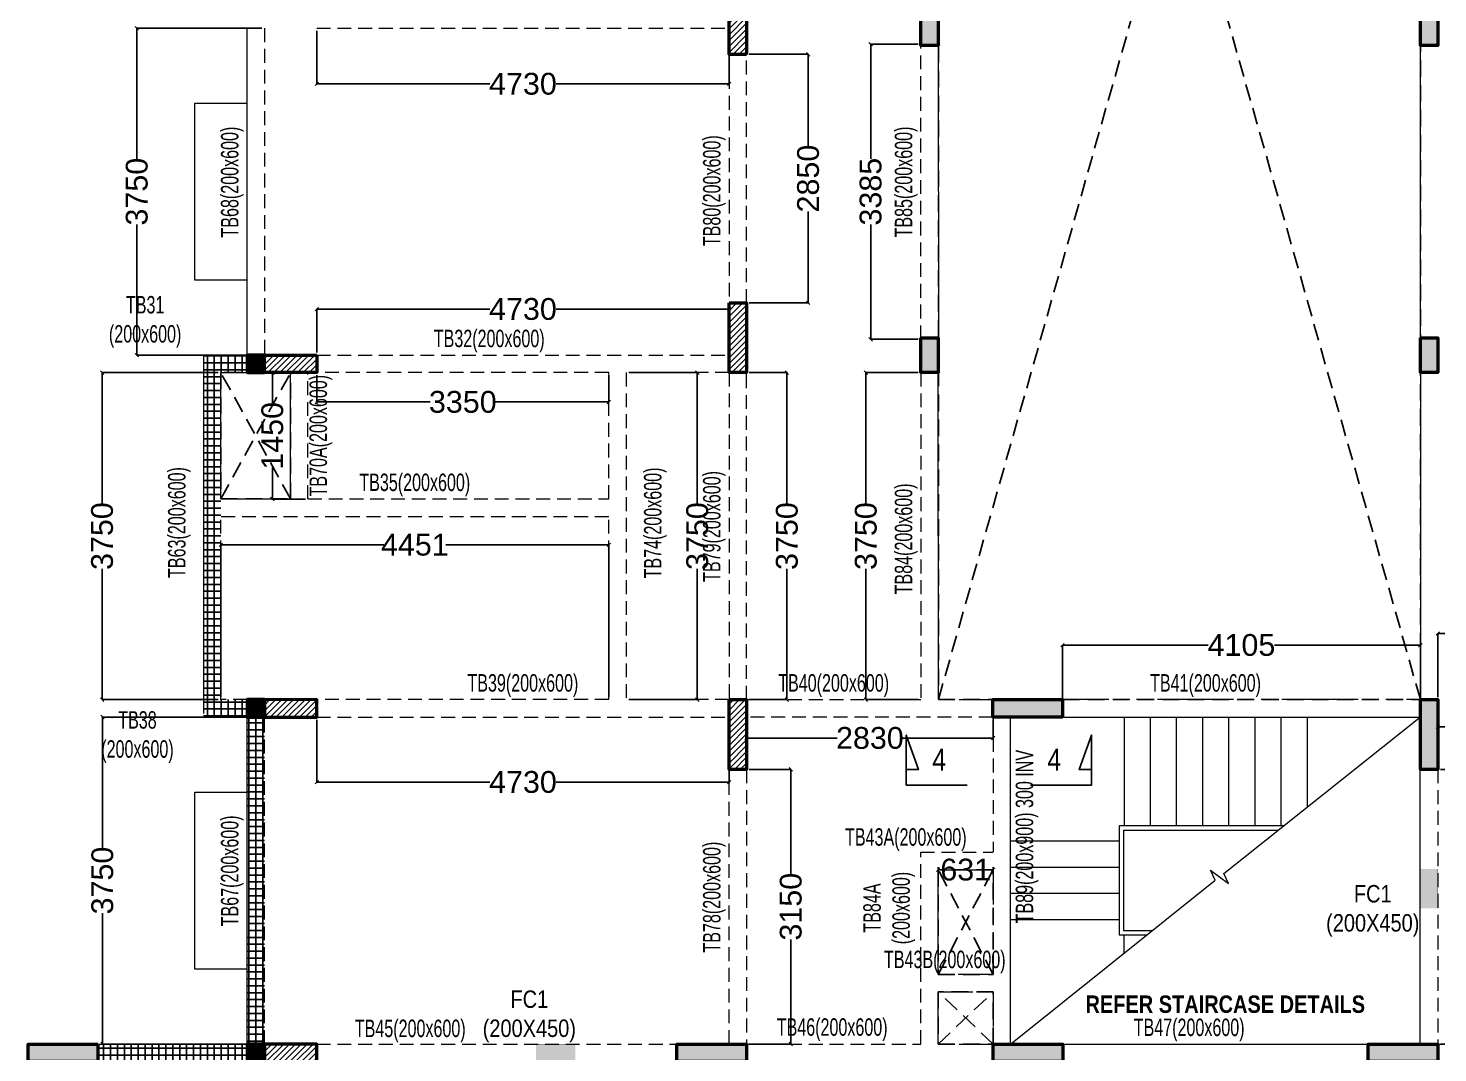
# Model space of a CAD drawing. Header units: millimetres. Extents: x 985 to 38342, y 12 to 70744.
# Drawn here: x 9105 to 25275, y 31057 to 42807 of the extents above; entities that cross this region are included whole.
import ezdxf
from ezdxf.enums import TextEntityAlignment as Align

# ---------------------------------------------------------------- set-up
doc = ezdxf.new("R2010")
doc.units = ezdxf.units.MM
for name, pattern in [('CONTINU', [0]), ('DASHED', [0.75, 0.5, -0.25]), ('HIDDEN', [9.525, 6.35, -3.175])]:
    doc.linetypes.add(name, pattern=pattern)
for name, color, linetype, lineweight in [('A-CLMN', 5, 'Continuous', 50), ('A-CONC', 5, 'Continuous', 40), ('A-CONC-PATT', 253, 'Continuous', 0), ('S - BEAM', 7, 'Continuous', 13), ('S - BEAM TXT', 30, 'Continuous', 13), ('S - SLAB TXT', 2, 'Continuous', 13), ('STR-Stair', 1, 'Continuous', 13)]:
    doc.layers.add(name, color=color, linetype=linetype, lineweight=lineweight)
for name, color, linetype in [('A-HATCH', 8, 'Continuous'), ('BAND DETAILS', 2, 'Continuous'), ('NON STR WALL', 4, 'Continuous'), ('S-DIM', 8, 'Continuous'), ('SECTION', 4, 'CONTINU'), ('SL-FW-HIDDEN', 1, 'Continuous')]:
    doc.layers.add(name, color=color, linetype=linetype)
doc.styles.add('meera', font='swissc.ttf', dxfattribs={"height": 0.15})
doc.styles.add('S - GRID TXT', font='ARIALNB.TTF')
doc.styles.add('SED', font='ARIALN.TTF', dxfattribs={"height": 50})
doc.styles.add('SOBHA', font='arial.ttf')
doc.styles.add('TITLE', font='tahoma.ttf')
doc.dimstyles.new('S--20', dxfattribs={"dimscale": 20, "dimtxt": 12.5, "dimasz": 2, "dimexe": 0.25, "dimexo": 1.5, "dimgap": 0.1, "dimtad": 0, "dimdec": 0, "dimrnd": 0.0005, "dimzin": 0, "dimdsep": 46, "dimtxsty": 'SOBHA', "dimblk": 'OBLIQUE', "dimcen": 0.09, "dimclrd": 8, "dimclre": 8, "dimclrt": 4, "dimadec": 0, "dimazin": 0, "dimtfac": 1, "dimtdec": 0, "dimtofl": 0, "dimtmove": 0, "dimatfit": 3, "dimfxl": 0.18, "dimtolj": 1, "dimtzin": 0, "dimlwd": -1, "dimlwe": -1, "dimarcsym": 0})
pattern_1 = [(0, (-329675.86, 2225829.38), (0, 79.375), []), (90, (-329675.86, 2225829.38), (-79.375, 5e-15), [])]
pattern_2 = [(45, (-338780.416, 2202602.753), (-33.6759605, 33.6759605), [])]

# ---------------------------------------------------------------- blocks, each defined once
blk = doc.blocks.new('*U5')
at = {"layer": 'SL-FW-HIDDEN', "linetype": 'HIDDEN', "ltscale": 30}
for p, q in [((5530, 19500), (0, 0)), ((0, 19500), (5530, 0))]:
    blk.add_line(p, q, dxfattribs=at)
blk.add_lwpolyline([(0, 19500), (5530, 19500), (5530, 0), (0, 0)], close=True, dxfattribs=at)
at = {"layer": 'SL-FW-HIDDEN', "linetype": 'DASHED', "ltscale": 250, "style": 'TITLE'}
blk.add_attdef('DECRIPTION', text='', height=125, dxfattribs=at).set_placement((960, 116), align=Align.MIDDLE_CENTER)
blk = doc.blocks.new('*U57')
at = {"layer": 'SL-FW-HIDDEN', "linetype": 'HIDDEN', "ltscale": 30}
for p, q in [((800, 1449), (0, 0)), ((0, 1449), (800, 0))]:
    blk.add_line(p, q, dxfattribs=at)
blk.add_lwpolyline([(0, 1449), (800, 1449), (800, 0), (0, 0)], close=True, dxfattribs=at)
at = {"layer": 'SL-FW-HIDDEN', "linetype": 'DASHED', "ltscale": 250, "style": 'TITLE'}
blk.add_attdef('DECRIPTION', text='', height=125, dxfattribs=at).set_placement((960, 116), align=Align.MIDDLE_CENTER)
blk = doc.blocks.new('*U47')
at = {"layer": 'SL-FW-HIDDEN', "linetype": 'HIDDEN', "ltscale": 30}
for p, q in [((630, 600), (0, 0)), ((0, 600), (630, 0))]:
    blk.add_line(p, q, dxfattribs=at)
blk.add_lwpolyline([(0, 600), (630, 600), (630, 0), (0, 0)], close=True, dxfattribs=at)
at = {"layer": 'SL-FW-HIDDEN', "linetype": 'DASHED', "ltscale": 250, "style": 'TITLE'}
blk.add_attdef('DECRIPTION', text='', height=125, dxfattribs=at).set_placement((960, 116), align=Align.MIDDLE_CENTER)
blk = doc.blocks.new('*U48')
at = {"layer": 'SL-FW-HIDDEN', "linetype": 'HIDDEN', "ltscale": 30}
for p, q in [((630, 1200), (0, 0)), ((0, 1200), (630, 0))]:
    blk.add_line(p, q, dxfattribs=at)
blk.add_lwpolyline([(0, 1200), (630, 1200), (630, 0), (0, 0)], close=True, dxfattribs=at)
at = {"layer": 'SL-FW-HIDDEN', "linetype": 'DASHED', "ltscale": 250, "style": 'TITLE'}
blk.add_attdef('DECRIPTION', text='', height=125, dxfattribs=at).set_placement((960, 116), align=Align.MIDDLE_CENTER)
blk = doc.blocks.new('A$C1f563a89')
at = {"elevation": 2}
blk.add_lwpolyline([(9060, -30730), (11408, -28851), (11353, -28735), (11560, -28888), (11505, -28772), (13761, -26977)], dxfattribs=at)
at = {"layer": 'S - BEAM', "linetype": 'ByBlock', "ltscale": 25}
for p, q in [((300, -19080, 1), (300, -22830, 1)), ((8230, -19263, 1), (8231, -22647, 1)), ((13761, -22647, 1), (13761, -19263, 1)), ((300, -22830, 1), (-200, -22830, 1)), ((-200, -22830, 1), (-200, -23030, 1)), ((-200, -23030, 1), (-199, -23030, 1)), ((-199, -23027, 1), (-199, -26780, 1)), ((0, -24479, 0), (0, -23030, 1)), ((0, -23030, 1), (300, -23030, 1)), ((8231, -26780, 2), (8230, -23030, 1)), ((13761, -23030, 1), (13761, -26780, 2)), ((-199, -26780, 1), (-200, -26780, 1)), ((-200, -26980, 1), (300, -26980, 1)), ((300, -26980, 1), (300, -30730, 1)), ((9060, -30730, 0), (9060, -26980, 0)), ((9655, -26980, 1), (13760, -26980, 0)), ((13760, -30730, 1), (13760, -27580, 1)), ((-1410, -30730, 1), (300, -30730, 1)), ((9660, -30730, 1), (13160, -30730, 1))]:
    blk.add_line(p, q, dxfattribs=at)
at = {"layer": 'S - BEAM', "linetype": 'HIDDEN', "ltscale": 25}
for p, q in [((500, -19080, 1), (500, -22830, 1)), ((1100, -19080, 1), (5831, -19080, 1)), ((5831, -19380, 1), (5831, -22230, 1)), ((6031, -22230, 1), (6031, -19380, 1)), ((8031, -22647, 1), (8030, -19263, 1)), ((1100, -22830, 1), (5831, -22830, 1)), ((4451, -23030, 1), (1100, -23030, 1)), ((4451, -24479, 0), (4451, -23030, 1)), ((4650, -23030, 1), (4651, -26780, 1)), ((5831, -23030, 1), (4650, -23030, 1)), ((5831, -23030, 1), (5831, -26780, 1)), ((6031, -26780, 1), (6031, -23030, 1)), ((8030, -23030, 1), (8030, -26780, 1)), ((0, -26780, 1), (0, -24682, 0)), ((4451, -26780, 1), (4451, -24682, 0)), ((-200, -26780, 1), (-200, -26980, 1)), ((300, -26780, 1), (0, -26780, 1)), ((4451, -26780, 1), (1100, -26780, 1)), ((5831, -26780, 1), (4651, -26780, 1)), ((6031, -26780, 1), (8030, -26780, 1)), ((8231, -26780, 1), (8855, -26780, 1)), ((13760, -26780, 0), (9655, -26780, 1)), ((500, -30730, 1), (500, -26980, 1)), ((1100, -26980, 1), (5831, -26980, 1)), ((8855, -26980, 1), (6031, -26980, 1)), ((8860, -26980, 0), (8860, -28531, 0)), ((5831, -30730, 1), (5831, -27580, 1)), ((6031, -27580, 1), (6031, -30730, 1)), ((13960, -27580, 1), (13960, -30730, 1)), ((8860, -28731, 0), (8860, -29931, 1)), ((8860, -30131, 1), (8860, -30730, 0)), ((1100, -30730, 1), (5231, -30730, 1)), ((6031, -30730, 1), (8030, -30730, 0)), ((8230, -30730, 0), (8855, -30730, 0)), ((13960, -30730, 1), (15311, -30730, 1))]:
    blk.add_line(p, q, dxfattribs=at)
at = {"layer": 'S - BEAM', "color": 7, "linetype": 'ByBlock', "elevation": 1}
for points in [[(301, -21970), (-299, -21970), (-299, -19940), (301, -19940)], [(8229, -29931), (8230, -28731), (8855, -28731)], [(8230, -30730), (8229, -30131)]]:
    blk.add_lwpolyline(points, dxfattribs=at)
at = {"layer": 'S - BEAM', "linetype": 'ByBlock', "ltscale": 25}
for points, elevation in [([(800, -24479), (800, -23029)], 0), ([(0, -24479), (800, -24479)], 0), ([(301, -29870), (-299, -29870), (-299, -27840), (301, -27840)], 1)]:
    blk.add_lwpolyline(points, dxfattribs=dict(at, elevation=elevation))
at = {"layer": 'S - BEAM', "linetype": 'HIDDEN', "ltscale": 25}
for points, elevation in [([(1000, -24479), (1000, -23029)], 0), ([(1000, -24479), (4451, -24479)], 0), ([(4451, -24682), (0, -24682)], 0), ([(8030, -30730), (8030, -28531), (8855, -28531)], 1), ([(8854, -29931), (8229, -29931)], 1), ([(8229, -30131), (8854, -30131)], 1)]:
    blk.add_lwpolyline(points, dxfattribs=dict(at, elevation=elevation))
at = {"layer": 'SECTION', "color": 5, "ltscale": 1000, "elevation": 1}
for points in [[(8560, -27759), (7863, -27759), (7863, -27186), (8002, -27583), (7863, -27583)], [(9290, -27759), (9988, -27759), (9988, -27186), (9848, -27583), (9988, -27583)]]:
    blk.add_lwpolyline(points, dxfattribs=at)
at = {"layer": 'STR-Stair', "color": 1}
for p, q in [((10361, -26980, 1), (10361, -28226, 2)), ((10661, -26980, 1), (10661, -28226, 2)), ((10961, -26980, 1), (10961, -28226, 2)), ((11261, -26980, 1), (11261, -28226, 2)), ((11561, -26980, 1), (11561, -28226, 2)), ((11861, -26980, 1), (11861, -28226, 2)), ((12161, -26980, 1), (12161, -28226, 2)), ((12461, -26980, 1), (12461, -28010, 2)), ((9055, -28401, 2), (10305, -28401, 2)), ((9055, -28701, 2), (10305, -28701, 2)), ((9055, -29001, 2), (10305, -29001, 2)), ((9055, -29301, 2), (10305, -29301, 2)), ((10361, -29687, 2), (10361, -29476, 2))]:
    blk.add_line(p, q, dxfattribs=at)
at = {"layer": 'STR-Stair', "color": 7, "linetype": 'ByBlock'}
for p, q in [((12189, -28226, 2), (10305, -28226, 2)), ((10305, -28226, 2), (10305, -29476, 2)), ((10355, -28276, 2), (10355, -29426, 2)), ((10355, -28276, 2), (12127, -28276, 2)), ((10355, -29426, 2), (10687, -29426, 2)), ((10305, -29476, 2), (10625, -29476, 2))]:
    blk.add_line(p, q, dxfattribs=at)
at = {"layer": 'SL-FW-HIDDEN', "color": 3, "linetype": 'DASHED', "lineweight": 5, "ltscale": 30, "xscale": -1, "rotation": 180}
for name, p in [('*U5', (8231, -7280, 2)), ('*U57', (0, -23030, 1)), ('*U48', (8230, -28731, 1)), ('*U47', (8230, -30131, 1))]:
    blk.add_blockref(name, p, dxfattribs=at)
at = {"layer": 'S - BEAM TXT', "char_height": 200, "attachment_point": 8, "rotation": 90, "style": 'S - GRID TXT'}
for s, insert in [('{\\fSwis721 LtCn BT|b0|i0|c0|p34;\\W0.9;TB68(200x600)}', (262, -20845, 1)), ('{\\fSwis721 LtCn BT|b0|i0|c0|p34;\\W0.9;TB80(200x600)}', (5792, -20944, 1)), ('{\\fSwis721 LtCn BT|b0|i0|c0|p34;\\W0.9;TB85(200x600)}', (7992, -20844, 1)), ('{\\fSwis721 LtCn BT|b0|i0|c0|p34;\\W0.9;TB70A(200x600)}', (1278, -23753, 2)), ('{\\fSwis721 LtCn BT|b0|i0|c0|p34;\\W0.9;TB63(200x600)}', (-345, -24749, 0)), ('{\\fSwis721 LtCn BT|b0|i0|c0|p34;\\W0.9;TB74(200x600)}', (5115, -24754, -2)), ('{\\fSwis721 LtCn BT|b0|i0|c0|p34;\\W0.9;TB79(200x600)}', (5792, -24794, 2)), ('{\\fSwis721 LtCn BT|b0|i0|c0|p34;\\W0.9;TB84(200x600)}', (7992, -24937, 1)), ('{\\fSwis721 LtCn BT|b0|i0|c0|p34;\\W0.9;TB89(200x900) 300 INV}', (9379, -28351, 1)), ('{\\fSwis721 LtCn BT|b0|i0|c0|p34;\\W0.9;TB67(200x600)}', (262, -28744, 1)), ('{\\fSwis721 LtCn BT|b0|i0|c0|p34;\\W0.9;TB78(200x600)}', (5792, -29045, 1)), ('{\\fSwis721 LtCn BT|b0|i0|c0|p34;\\W0.9;TB84A \\P(200x600)}', (7964, -29170, 0))]:
    blk.add_mtext(s, dxfattribs=dict(at, insert=insert))
at = {"layer": 'S - BEAM TXT', "char_height": 200, "attachment_point": 8, "style": 'S - GRID TXT'}
for s, insert in [('{\\fSwis721 LtCn BT|b0|i0|c0|p34;\\W0.9;TB31\\P(200x600)}', (-868, -22745, 1)), ('{\\fSwis721 LtCn BT|b0|i0|c0|p34;\\W0.9;TB35(200x600)}', (2225, -24448)), ('{\\fSwis721 LtCn BT|b0|i0|c0|p34;\\W0.9;TB39(200x600)}', (3465, -26748, 1)), ('{\\fSwis721 LtCn BT|b0|i0|c0|p34;\\W0.9;TB40(200x600)}', (7030, -26748, 2)), ('{\\fSwis721 LtCn BT|b0|i0|c0|p34;\\W0.9;TB41(200x600)}', (11296, -26748, 1)), ('{\\fSwis721 LtCn BT|b0|i0|c0|p34;\\W0.9;TB38\\P(200x600)}', (-956, -27506, 1)), ('{\\fSwis721 LtCn BT|b0|i0|c0|p34;\\W0.9;TB43A(200x600)}', (7858, -28515, 1)), ('{\\fSwis721 LtCn BT|b0|i0|c0|p34;\\W0.9;TB43B(200x600)}', (8305, -29919, 1)), ('{\\fSwis721 LtCn BT|b0|i0|c0|p34;\\W0.9;TB45(200x600)}', (2173, -30710, 1)), ('{\\fSwis721 LtCn BT|b0|i0|c0|p34;\\W0.9;TB46(200x600)}', (7013, -30695, 1)), ('{\\fSwis721 LtCn BT|b0|i0|c0|p34;\\W0.9;TB47(200x600)}', (11108, -30698, 2))]:
    blk.add_mtext(s, dxfattribs=dict(at, insert=insert))
at = {"layer": 'S - BEAM TXT', "insert": (3079, -22798, 1), "char_height": 200, "width": 1375.83, "attachment_point": 8, "style": 'S - GRID TXT'}
blk.add_mtext('{\\fSwis721 LtCn BT|b0|i0|c0|p34;\\W0.9;TB32(200x600)}', dxfattribs=at)
at = {"layer": 'S - SLAB TXT', "insert": (13126, -30172, 1), "char_height": 200, "width": 3207.13, "attachment_point": 3, "rotation": 0.0107, "style": 'S - GRID TXT'}
blk.add_mtext('REFER STAIRCASE DETAILS', dxfattribs=at)
at = {"layer": 'SECTION', "linetype": 'Continuous', "style": 'SED'}
for p in [(8161, -27594, 1), (9481, -27594, 1)]:
    blk.add_text('4', height=250, rotation=0.0105, dxfattribs=at).set_placement(p)
blk = doc.blocks.new('TERRACE CL')
at = {"layer": 'A-CONC-PATT'}
h = blk.add_hatch(dxfattribs=at)
h.set_pattern_fill('ANSI31', color=256, scale=15)
h.set_pattern_definition(pattern_2)
h.paths.add_polyline_path([(8040, 19280), (8240, 19280), (8240, 20080), (8040, 20080)])
h = blk.add_hatch(color=256, dxfattribs=at)
h.dxf.hatch_style = 1
h.paths.add_polyline_path([(10440, 19780), (10240, 19780), (10240, 19380), (10440, 19380)])
h = blk.add_hatch(color=256, dxfattribs=at)
h.dxf.hatch_style = 1
h.paths.add_polyline_path([(16170, 19780), (15970, 19780), (15970, 19380), (16170, 19380)])
h = blk.add_hatch(dxfattribs=at)
h.set_pattern_fill('ANSI31', color=256, scale=15)
h.set_pattern_definition(pattern_2)
h.paths.add_polyline_path([(8240, 16430), (8040, 16430), (8040, 15630), (8240, 15630)])
h = blk.add_hatch(color=256, dxfattribs=at)
h.dxf.hatch_style = 1
h.paths.add_polyline_path([(10440, 16030), (10240, 16030), (10240, 15630), (10440, 15630)])
h = blk.add_hatch(color=256, dxfattribs=at)
h.dxf.hatch_style = 1
h.paths.add_polyline_path([(16170, 16030), (15970, 16030), (15970, 15630), (16170, 15630)])
h = blk.add_hatch(color=256, dxfattribs=at)
h.dxf.hatch_style = 1
h.paths.add_polyline_path([(2711, 15830), (2511, 15830), (2511, 15630), (2711, 15630)])
h = blk.add_hatch(dxfattribs=at)
h.set_pattern_fill('ANSI31', color=256, scale=15)
h.set_pattern_definition(pattern_2)
h.paths.add_polyline_path([(3310, 15630), (3310, 15830), (2710, 15830), (2710, 15630)])
h = blk.add_hatch(color=256, dxfattribs=at)
h.dxf.hatch_style = 1
h.paths.add_polyline_path([(2711, 11880), (2511, 11880), (2511, 11680), (2711, 11680)])
h = blk.add_hatch(dxfattribs=at)
h.set_pattern_fill('ANSI31', color=256, scale=15)
h.set_pattern_definition(pattern_2)
h.paths.add_polyline_path([(2711, 11880), (2711, 11680), (3310, 11679), (3310, 11879)])
h = blk.add_hatch(dxfattribs=at)
h.set_pattern_fill('ANSI31', color=256, scale=15)
h.set_pattern_definition(pattern_2)
h.paths.add_polyline_path([(8240, 11880), (8040, 11880), (8040, 11080), (8240, 11080)])
h = blk.add_hatch(color=256, dxfattribs=at)
h.dxf.hatch_style = 1
h.paths.add_polyline_path([(11065, 11880), (11065, 11680), (11865, 11680), (11865, 11880)])
h = blk.add_hatch(color=256, dxfattribs=at)
h.dxf.hatch_style = 1
h.paths.add_polyline_path([(16170, 11880), (15970, 11880), (15970, 11080), (16170, 11080)])
h = blk.add_hatch(color=256, dxfattribs=at)
h.dxf.hatch_style = 1
h.paths.add_polyline_path([(15970, 9937), (15970, 9487), (16170, 9487), (16170, 9587), (16170, 9937)])
h = blk.add_hatch(color=256, dxfattribs=at)
h.dxf.hatch_style = 1
h.paths.add_polyline_path([(800, 7730), (800, 7930), (0, 7930), (0, 7730)])
h = blk.add_hatch(color=256, dxfattribs=at)
h.dxf.hatch_style = 1
h.paths.add_polyline_path([(2710, 7930), (2510, 7930), (2510, 7730), (2710, 7730)])
h = blk.add_hatch(dxfattribs=at)
h.set_pattern_fill('ANSI31', color=256, scale=15)
h.set_pattern_definition(pattern_2)
h.paths.add_polyline_path([(2710, 7930), (2710, 7730), (3310, 7730), (3310, 7930)])
h = blk.add_hatch(color=256, dxfattribs=at)
h.dxf.hatch_style = 1
h.paths.add_polyline_path([(6276, 7730), (6276, 7930), (5826, 7930), (5826, 7730), (6026, 7730), (6026, 7730)])
h = blk.add_hatch(color=256, dxfattribs=at)
h.dxf.hatch_style = 1
h.paths.add_polyline_path([(7440, 7930), (7440, 7730), (8240, 7730), (8240, 7930)])
h = blk.add_hatch(color=256, dxfattribs=at)
h.dxf.hatch_style = 1
h.paths.add_polyline_path([(11070, 7930), (11070, 7730), (11870, 7730), (11870, 7930)])
h = blk.add_hatch(color=256, dxfattribs=at)
h.dxf.hatch_style = 1
h.paths.add_polyline_path([(15370, 7930), (15370, 7730), (16170, 7730), (16170, 7930)])
at = {"elevation": 0}
blk.add_lwpolyline([(11341, 7927), (11341, 7927)], dxfattribs=at)
at = {"layer": 'A-CLMN'}
for points, elevation in [([(8240, 19280), (8040, 19280), (8040, 20080), (8240, 20080)], 1), ([(10240, 19780), (10440, 19780), (10440, 19380), (10240, 19380)], 1), ([(15970, 19780), (16170, 19780), (16170, 19380), (15970, 19380)], 1), ([(11865, 11680), (11065, 11680), (11065, 11880), (11865, 11880)], 1), ([(15970, 11880), (16170, 11880), (16170, 11080), (15970, 11080)], 0), ([(2710, 7930), (2510, 7930), (2510, 7730), (2710, 7730)], 0)]:
    blk.add_lwpolyline(points, close=True, dxfattribs=dict(at, elevation=elevation))
for points in [[(8040, 16430), (8240, 16430), (8240, 15630), (8040, 15630)], [(10240, 16030), (10440, 16030), (10440, 15630), (10240, 15630)], [(15970, 16030), (16170, 16030), (16170, 15630), (15970, 15630)], [(2711, 15830), (2511, 15830), (2511, 15630), (2711, 15630)], [(3310, 15830), (3310, 15630), (2710, 15630), (2710, 15830)], [(2711, 11880), (2511, 11880), (2511, 11680), (2711, 11680)], [(2711, 11680), (3310, 11679), (3310, 11879), (2711, 11880)], [(8040, 11880), (8240, 11880), (8240, 11080), (8040, 11080)], [(800, 7930), (800, 7730), (0, 7730), (0, 7930)], [(2710, 7730), (3310, 7730), (3310, 7930), (2710, 7930)], [(8240, 7730), (7440, 7730), (7440, 7930), (8240, 7930)], [(11870, 7730), (11070, 7730), (11070, 7930), (11870, 7930)], [(16170, 7730), (15370, 7730), (15370, 7930), (16170, 7930)]]:
    blk.add_lwpolyline(points, close=True, dxfattribs=at)
at = {"layer": 'A-CLMN', "color": 6, "const_width": 2}
for points, elevation in [([(16170, 9487), (16170, 9937), (15970, 9937), (15970, 9487)], 0), ([(5826, 7930), (5826, 7730), (6276, 7730), (6276, 7930)], -1)]:
    blk.add_lwpolyline(points, close=True, dxfattribs=dict(at, elevation=elevation))
at = {"layer": 'A-CONC', "ltscale": 50}
for points in [[(8240, 11680), (8240, 11880)], [(8240, 11680), (8240, 11880)], [(8040, 11080), (8240, 11080)], [(8040, 11080), (8240, 11080)], [(15970, 11080), (16170, 11080)], [(15970, 11080), (16170, 11080)]]:
    blk.add_lwpolyline(points, dxfattribs=at)
at = {"layer": 'A-CONC', "ltscale": 50, "elevation": 0}
for points in [[(15970, 11880), (15970, 11680)], [(15970, 11880), (15970, 11680)], [(200, 7930), (0, 7930)], [(200, 7930), (0, 7930)]]:
    blk.add_lwpolyline(points, dxfattribs=at)
at = {"layer": 'S - BEAM', "linetype": 'HIDDEN', "ltscale": 25}
for p, q in [((2511, 15829, 0), (2711, 15829, 0)), ((3310, 15630), (3310, 15830)), ((8041, 15829, 1), (8041, 15629, 1))]:
    blk.add_line(p, q, dxfattribs=at)
at = {"layer": 'S - BEAM', "linetype": 'ByBlock', "ltscale": 25}
blk.add_line((3310, 15630), (3310, 15830), dxfattribs=at)
at = {"layer": 'NON STR WALL', "linetype": 'ByBlock', "char_height": 200, "attachment_point": 1, "style": 'meera'}
for insert in [(14966, 9754, 0), (5291, 8545, -1)]:
    blk.add_mtext_dynamic_manual_height_columns('\\pxqc;FC1\\P(200X450)', width=915.33, gutter_width=0.75, heights=[0], dxfattribs=dict(at, insert=insert))
blk = doc.blocks.new('_Oblique')
at = {"color": 0, "linetype": 'ByBlock', "lineweight": -2}
blk.add_line((-0.5, -0.5), (0.5, 0.5), dxfattribs=at)
blk = doc.blocks.new('*D213')
at = {"layer": 'Defpoints', "color": 0, "linetype": 'ByBlock', "transparency": 16777216}
for p in [(27274, 35865), (25275, 35106, 0), (27274, 35106, 0)]:
    blk.add_point(p, dxfattribs=at)
at = {"layer": 'S-DIM', "color": 8, "transparency": 16777216}
for p, q in [((25275, 35136), (25275, 35870)), ((25275, 35865), (25898, 35865)), ((27274, 35865), (26652, 35865)), ((27274, 35136), (27274, 35870))]:
    blk.add_line(p, q, dxfattribs=at)
at = {"layer": 'S-DIM', "color": 8, "linetype": 'ByBlock', "transparency": 16777216, "xscale": 40, "yscale": 40, "zscale": 40, "rotation": 180}
blk.add_blockref('_Oblique', (25275, 35865), dxfattribs=at)
at = {"layer": 'S-DIM', "color": 8, "linetype": 'ByBlock', "transparency": 16777216, "xscale": 40, "yscale": 40, "zscale": 40}
blk.add_blockref('_Oblique', (27274, 35865), dxfattribs=at)
at = {"layer": 'S-DIM', "color": 4, "linetype": 'ByBlock', "transparency": 16777216, "insert": (26275, 35865), "char_height": 250, "attachment_point": 5, "style": 'SOBHA'}
blk.add_mtext('\\A1;2000', dxfattribs=at)
blk = doc.blocks.new('*D289')
at = {"layer": 'Defpoints', "color": 0, "linetype": 'ByBlock', "transparency": 16777216}
for p in [(25275, 34307), (25275, 31157), (26010, 31157)]:
    blk.add_point(p, dxfattribs=at)
at = {"layer": 'S-DIM', "color": 8, "transparency": 16777216}
for p, q in [((25305, 34307), (26015, 34307)), ((26010, 34307), (26010, 33106)), ((26010, 31157), (26010, 32357)), ((25305, 31157), (26015, 31157))]:
    blk.add_line(p, q, dxfattribs=at)
at = {"layer": 'S-DIM', "color": 8, "linetype": 'ByBlock', "transparency": 16777216, "xscale": 40, "yscale": 40, "zscale": 40}
for p, rotation in [((26010, 34307), 90), ((26010, 31157), 270)]:
    blk.add_blockref('_Oblique', p, dxfattribs=dict(at, rotation=rotation))
at = {"layer": 'S-DIM', "color": 4, "linetype": 'ByBlock', "transparency": 16777216, "insert": (26010, 32732), "char_height": 250, "attachment_point": 5, "rotation": 90, "style": 'SOBHA'}
blk.add_mtext('\\A1;3150', dxfattribs=at)
blk = doc.blocks.new('*D300')
at = {"layer": 'Defpoints', "color": 0, "linetype": 'ByBlock', "transparency": 16777216}
for p in [(12415, 42807), (17145, 42807), (17145, 42168)]:
    blk.add_point(p, dxfattribs=at)
at = {"layer": 'S-DIM', "color": 8, "transparency": 16777216}
for p, q in [((12415, 42777), (12415, 42163)), ((17145, 42777), (17145, 42163)), ((12415, 42168), (14400, 42168)), ((17145, 42168), (15160, 42168))]:
    blk.add_line(p, q, dxfattribs=at)
at = {"layer": 'S-DIM', "color": 8, "linetype": 'ByBlock', "transparency": 16777216, "xscale": 40, "yscale": 40, "zscale": 40, "rotation": 180}
blk.add_blockref('_Oblique', (12415, 42168), dxfattribs=at)
at = {"layer": 'S-DIM', "color": 8, "linetype": 'ByBlock', "transparency": 16777216, "xscale": 40, "yscale": 40, "zscale": 40}
blk.add_blockref('_Oblique', (17145, 42168), dxfattribs=at)
at = {"layer": 'S-DIM', "color": 4, "linetype": 'ByBlock', "transparency": 16777216, "insert": (14780, 42168), "char_height": 250, "attachment_point": 5, "style": 'SOBHA'}
blk.add_mtext('\\A1;4730', dxfattribs=at)
blk = doc.blocks.new('*D302')
at = {"layer": 'Defpoints', "color": 0, "linetype": 'ByBlock', "transparency": 16777216}
for p in [(12415, 38857), (15765, 38857), (12415, 38520)]:
    blk.add_point(p, dxfattribs=at)
at = {"layer": 'S-DIM', "color": 8, "transparency": 16777216}
for p, q in [((12415, 38827), (12415, 38515)), ((15765, 38827), (15765, 38515)), ((12415, 38520), (13715, 38520)), ((15765, 38520), (14464, 38520))]:
    blk.add_line(p, q, dxfattribs=at)
at = {"layer": 'S-DIM', "color": 8, "linetype": 'ByBlock', "transparency": 16777216, "xscale": 40, "yscale": 40, "zscale": 40, "rotation": 180}
blk.add_blockref('_Oblique', (12415, 38520), dxfattribs=at)
at = {"layer": 'S-DIM', "color": 8, "linetype": 'ByBlock', "transparency": 16777216, "xscale": 40, "yscale": 40, "zscale": 40}
blk.add_blockref('_Oblique', (15765, 38520), dxfattribs=at)
at = {"layer": 'S-DIM', "color": 4, "linetype": 'ByBlock', "transparency": 16777216, "insert": (14090, 38520), "char_height": 250, "attachment_point": 5, "style": 'SOBHA'}
blk.add_mtext('\\A1;3350', dxfattribs=at)
blk = doc.blocks.new('*D303')
at = {"layer": 'Defpoints', "color": 0, "linetype": 'ByBlock', "transparency": 16777216}
for p in [(17145, 39585), (12415, 39057), (17145, 39057)]:
    blk.add_point(p, dxfattribs=at)
at = {"layer": 'S-DIM', "color": 8, "transparency": 16777216}
for p, q in [((12415, 39087), (12415, 39590)), ((12415, 39585), (14400, 39585)), ((17145, 39585), (15160, 39585)), ((17145, 39087), (17145, 39590))]:
    blk.add_line(p, q, dxfattribs=at)
at = {"layer": 'S-DIM', "color": 8, "linetype": 'ByBlock', "transparency": 16777216, "xscale": 40, "yscale": 40, "zscale": 40, "rotation": 180}
blk.add_blockref('_Oblique', (12415, 39585), dxfattribs=at)
at = {"layer": 'S-DIM', "color": 8, "linetype": 'ByBlock', "transparency": 16777216, "xscale": 40, "yscale": 40, "zscale": 40}
blk.add_blockref('_Oblique', (17145, 39585), dxfattribs=at)
at = {"layer": 'S-DIM', "color": 4, "linetype": 'ByBlock', "transparency": 16777216, "insert": (14780, 39585), "char_height": 250, "attachment_point": 5, "style": 'SOBHA'}
blk.add_mtext('\\A1;4730', dxfattribs=at)
blk = doc.blocks.new('*D216')
at = {"layer": 'Defpoints', "color": 0, "linetype": 'ByBlock', "transparency": 16777216}
for p in [(15765, 36882), (11314, 35107, 0), (15765, 35107, 0)]:
    blk.add_point(p, dxfattribs=at)
at = {"layer": 'S-DIM', "color": 8, "transparency": 16777216}
for p, q in [((11314, 35137), (11314, 36887)), ((11314, 36882), (13183, 36882)), ((15765, 36882), (13896, 36882)), ((15765, 35137), (15765, 36887))]:
    blk.add_line(p, q, dxfattribs=at)
at = {"layer": 'S-DIM', "color": 8, "linetype": 'ByBlock', "transparency": 16777216, "xscale": 40, "yscale": 40, "zscale": 40, "rotation": 180}
blk.add_blockref('_Oblique', (11314, 36882), dxfattribs=at)
at = {"layer": 'S-DIM', "color": 8, "linetype": 'ByBlock', "transparency": 16777216, "xscale": 40, "yscale": 40, "zscale": 40}
blk.add_blockref('_Oblique', (15765, 36882), dxfattribs=at)
at = {"layer": 'S-DIM', "color": 4, "linetype": 'ByBlock', "transparency": 16777216, "insert": (13540, 36882), "char_height": 250, "attachment_point": 5, "style": 'SOBHA'}
blk.add_mtext('\\A1;4451', dxfattribs=at)
blk = doc.blocks.new('*D305')
at = {"layer": 'Defpoints', "color": 0, "linetype": 'ByBlock', "transparency": 16777216}
for p in [(12415, 34906, 0), (17145, 34907), (17145, 34161)]:
    blk.add_point(p, dxfattribs=at)
at = {"layer": 'S-DIM', "color": 8, "transparency": 16777216}
for p, q in [((12415, 34876), (12415, 34156)), ((17145, 34877), (17145, 34156)), ((12415, 34161), (14400, 34161)), ((17145, 34161), (15160, 34161))]:
    blk.add_line(p, q, dxfattribs=at)
at = {"layer": 'S-DIM', "color": 8, "linetype": 'ByBlock', "transparency": 16777216, "xscale": 40, "yscale": 40, "zscale": 40, "rotation": 180}
blk.add_blockref('_Oblique', (12415, 34161), dxfattribs=at)
at = {"layer": 'S-DIM', "color": 8, "linetype": 'ByBlock', "transparency": 16777216, "xscale": 40, "yscale": 40, "zscale": 40}
blk.add_blockref('_Oblique', (17145, 34161), dxfattribs=at)
at = {"layer": 'S-DIM', "color": 4, "linetype": 'ByBlock', "transparency": 16777216, "insert": (14780, 34161), "char_height": 250, "attachment_point": 5, "style": 'SOBHA'}
blk.add_mtext('\\A1;4730', dxfattribs=at)
blk = doc.blocks.new('*D306')
at = {"layer": 'Defpoints', "color": 0, "linetype": 'ByBlock', "transparency": 16777216}
for p in [(17345, 34907), (20175, 34907, -1), (20175, 34666)]:
    blk.add_point(p, dxfattribs=at)
at = {"layer": 'S-DIM', "color": 8, "transparency": 16777216}
for p, q in [((17345, 34877), (17345, 34661)), ((20175, 34877), (20175, 34661)), ((17345, 34666), (18383, 34666)), ((20175, 34666), (19137, 34666))]:
    blk.add_line(p, q, dxfattribs=at)
at = {"layer": 'S-DIM', "color": 8, "linetype": 'ByBlock', "transparency": 16777216, "xscale": 40, "yscale": 40, "zscale": 40, "rotation": 180}
blk.add_blockref('_Oblique', (17345, 34666), dxfattribs=at)
at = {"layer": 'S-DIM', "color": 8, "linetype": 'ByBlock', "transparency": 16777216, "xscale": 40, "yscale": 40, "zscale": 40}
blk.add_blockref('_Oblique', (20175, 34666), dxfattribs=at)
at = {"layer": 'S-DIM', "color": 4, "linetype": 'ByBlock', "transparency": 16777216, "insert": (18760, 34666), "char_height": 250, "attachment_point": 5, "style": 'SOBHA'}
blk.add_mtext('\\A1;2830', dxfattribs=at)
blk = doc.blocks.new('*D219')
at = {"layer": 'Defpoints', "color": 0, "linetype": 'ByBlock', "transparency": 16777216}
for p in [(25075, 35732), (20969, 34907, 1), (25075, 34907, -1)]:
    blk.add_point(p, dxfattribs=at)
at = {"layer": 'S-DIM', "color": 8, "transparency": 16777216}
for p, q in [((20969, 34937), (20969, 35737)), ((25075, 34937), (25075, 35737)), ((20969, 35732), (22641, 35732)), ((25075, 35732), (23403, 35732))]:
    blk.add_line(p, q, dxfattribs=at)
at = {"layer": 'S-DIM', "color": 8, "linetype": 'ByBlock', "transparency": 16777216, "xscale": 40, "yscale": 40, "zscale": 40, "rotation": 180}
blk.add_blockref('_Oblique', (20969, 35732), dxfattribs=at)
at = {"layer": 'S-DIM', "color": 8, "linetype": 'ByBlock', "transparency": 16777216, "xscale": 40, "yscale": 40, "zscale": 40}
blk.add_blockref('_Oblique', (25075, 35732), dxfattribs=at)
at = {"layer": 'S-DIM', "color": 4, "linetype": 'ByBlock', "transparency": 16777216, "insert": (23022, 35732), "char_height": 250, "attachment_point": 5, "style": 'SOBHA'}
blk.add_mtext('\\A1;4105', dxfattribs=at)
blk = doc.blocks.new('*D221')
at = {"layer": 'Defpoints', "color": 0, "linetype": 'ByBlock', "transparency": 16777216}
for p in [(25275, 35106, 0), (32805, 35107, 1), (25275, 34794)]:
    blk.add_point(p, dxfattribs=at)
at = {"layer": 'S-DIM', "color": 8, "transparency": 16777216}
for p, q in [((25275, 35076), (25275, 34789)), ((32805, 35077), (32805, 34789)), ((25275, 34794), (28666, 34794)), ((32805, 34794), (29414, 34794))]:
    blk.add_line(p, q, dxfattribs=at)
at = {"layer": 'S-DIM', "color": 8, "linetype": 'ByBlock', "transparency": 16777216, "xscale": 40, "yscale": 40, "zscale": 40, "rotation": 180}
blk.add_blockref('_Oblique', (25275, 34794), dxfattribs=at)
at = {"layer": 'S-DIM', "color": 8, "linetype": 'ByBlock', "transparency": 16777216, "xscale": 40, "yscale": 40, "zscale": 40}
blk.add_blockref('_Oblique', (32805, 34794), dxfattribs=at)
at = {"layer": 'S-DIM', "color": 4, "linetype": 'ByBlock', "transparency": 16777216, "insert": (29040, 34794), "char_height": 250, "attachment_point": 5, "style": 'SOBHA'}
blk.add_mtext('\\A1;7530', dxfattribs=at)
blk = doc.blocks.new('*D222')
at = {"layer": 'Defpoints', "color": 0, "linetype": 'ByBlock', "transparency": 16777216}
for p in [(19544, 33156, 0), (20175, 33156, -1), (20175, 33156)]:
    blk.add_point(p, dxfattribs=at)
at = {"layer": 'S-DIM', "color": 8, "transparency": 16777216}
for p, q in [((19544, 33186), (19544, 33161)), ((19544, 33156), (19604, 33156)), ((20175, 33156), (20114, 33156)), ((20175, 33186), (20175, 33161))]:
    blk.add_line(p, q, dxfattribs=at)
at = {"layer": 'S-DIM', "color": 8, "linetype": 'ByBlock', "transparency": 16777216, "xscale": 40, "yscale": 40, "zscale": 40, "rotation": 180}
blk.add_blockref('_Oblique', (19544, 33156), dxfattribs=at)
at = {"layer": 'S-DIM', "color": 8, "linetype": 'ByBlock', "transparency": 16777216, "xscale": 40, "yscale": 40, "zscale": 40}
blk.add_blockref('_Oblique', (20175, 33156), dxfattribs=at)
at = {"layer": 'S-DIM', "color": 4, "linetype": 'ByBlock', "transparency": 16777216, "insert": (19859, 33156), "char_height": 250, "attachment_point": 5, "style": 'SOBHA'}
blk.add_mtext('\\A1;631', dxfattribs=at)
blk = doc.blocks.new('*D318')
at = {"layer": 'Defpoints', "color": 0, "linetype": 'ByBlock', "transparency": 16777216}
for p in [(9953, 38857), (11314, 38857), (11314, 35107, 0)]:
    blk.add_point(p, dxfattribs=at)
at = {"layer": 'S-DIM', "color": 8, "transparency": 16777216}
for p, q in [((11284, 38857), (9948, 38857)), ((9953, 38857), (9953, 37356)), ((9953, 35107), (9953, 36607)), ((11284, 35107), (9948, 35107))]:
    blk.add_line(p, q, dxfattribs=at)
at = {"layer": 'S-DIM', "color": 8, "linetype": 'ByBlock', "transparency": 16777216, "xscale": 40, "yscale": 40, "zscale": 40}
for p, rotation in [((9953, 38857), 90), ((9953, 35107), 270)]:
    blk.add_blockref('_Oblique', p, dxfattribs=dict(at, rotation=rotation))
at = {"layer": 'S-DIM', "color": 4, "linetype": 'ByBlock', "transparency": 16777216, "insert": (9953, 36982), "char_height": 250, "attachment_point": 5, "rotation": 90, "style": 'SOBHA'}
blk.add_mtext('\\A1;3750', dxfattribs=at)
blk = doc.blocks.new('*D319')
at = {"layer": 'Defpoints', "color": 0, "linetype": 'ByBlock', "transparency": 16777216}
for p in [(11815, 34907), (9956, 31157), (11815, 31157)]:
    blk.add_point(p, dxfattribs=at)
at = {"layer": 'S-DIM', "color": 8, "transparency": 16777216}
for p, q in [((11785, 34907), (9951, 34907)), ((9956, 34907), (9956, 33406)), ((9956, 31157), (9956, 32657)), ((11785, 31157), (9951, 31157))]:
    blk.add_line(p, q, dxfattribs=at)
at = {"layer": 'S-DIM', "color": 8, "linetype": 'ByBlock', "transparency": 16777216, "xscale": 40, "yscale": 40, "zscale": 40}
for p, rotation in [((9956, 34907), 90), ((9956, 31157), 270)]:
    blk.add_blockref('_Oblique', p, dxfattribs=dict(at, rotation=rotation))
at = {"layer": 'S-DIM', "color": 4, "linetype": 'ByBlock', "transparency": 16777216, "insert": (9956, 33032), "char_height": 250, "attachment_point": 5, "rotation": 90, "style": 'SOBHA'}
blk.add_mtext('\\A1;3750', dxfattribs=at)
blk = doc.blocks.new('*D320')
at = {"layer": 'Defpoints', "color": 0, "linetype": 'ByBlock', "transparency": 16777216}
for p in [(11815, 42807), (10351, 39057), (11815, 39057)]:
    blk.add_point(p, dxfattribs=at)
at = {"layer": 'S-DIM', "color": 8, "transparency": 16777216}
for p, q in [((11785, 42807), (10346, 42807)), ((10351, 42807), (10351, 41306)), ((10351, 39057), (10351, 40557)), ((11785, 39057), (10346, 39057))]:
    blk.add_line(p, q, dxfattribs=at)
at = {"layer": 'S-DIM', "color": 8, "linetype": 'ByBlock', "transparency": 16777216, "xscale": 40, "yscale": 40, "zscale": 40}
for p, rotation in [((10351, 42807), 90), ((10351, 39057), 270)]:
    blk.add_blockref('_Oblique', p, dxfattribs=dict(at, rotation=rotation))
at = {"layer": 'S-DIM', "color": 4, "linetype": 'ByBlock', "transparency": 16777216, "insert": (10351, 40932), "char_height": 250, "attachment_point": 5, "rotation": 90, "style": 'SOBHA'}
blk.add_mtext('\\A1;3750', dxfattribs=at)
blk = doc.blocks.new('*D237')
at = {"layer": 'Defpoints', "color": 0, "linetype": 'ByBlock', "transparency": 16777216}
for p in [(12315, 38857, 0), (11906, 37407), (12315, 37407, 0)]:
    blk.add_point(p, dxfattribs=at)
at = {"layer": 'S-DIM', "color": 8, "transparency": 16777216}
for p, q in [((12285, 38857), (11901, 38857)), ((11906, 38857), (11906, 38495)), ((11906, 37407), (11906, 37769)), ((12285, 37407), (11901, 37407))]:
    blk.add_line(p, q, dxfattribs=at)
at = {"layer": 'S-DIM', "color": 8, "linetype": 'ByBlock', "transparency": 16777216, "xscale": 40, "yscale": 40, "zscale": 40}
for p, rotation in [((11906, 38857), 90), ((11906, 37407), 270)]:
    blk.add_blockref('_Oblique', p, dxfattribs=dict(at, rotation=rotation))
at = {"layer": 'S-DIM', "color": 4, "linetype": 'ByBlock', "transparency": 16777216, "insert": (11906, 38132), "char_height": 250, "attachment_point": 5, "rotation": 90, "style": 'SOBHA'}
blk.add_mtext('\\A1;1450', dxfattribs=at)
blk = doc.blocks.new('*D323')
at = {"layer": 'Defpoints', "color": 0, "linetype": 'ByBlock', "transparency": 16777216}
for p in [(15964, 38857, 0), (15965, 35107, 0), (16780, 35107)]:
    blk.add_point(p, dxfattribs=at)
at = {"layer": 'S-DIM', "color": 8, "transparency": 16777216}
for p, q in [((15994, 38857), (16785, 38857)), ((16780, 38857), (16780, 37356)), ((16780, 35107), (16780, 36607)), ((15995, 35107), (16785, 35107))]:
    blk.add_line(p, q, dxfattribs=at)
at = {"layer": 'S-DIM', "color": 8, "linetype": 'ByBlock', "transparency": 16777216, "xscale": 40, "yscale": 40, "zscale": 40}
for p, rotation in [((16780, 38857), 90), ((16780, 35107), 270)]:
    blk.add_blockref('_Oblique', p, dxfattribs=dict(at, rotation=rotation))
at = {"layer": 'S-DIM', "color": 4, "linetype": 'ByBlock', "transparency": 16777216, "insert": (16780, 36982), "char_height": 250, "attachment_point": 5, "rotation": 90, "style": 'SOBHA'}
blk.add_mtext('\\A1;3750', dxfattribs=at)
blk = doc.blocks.new('*D239')
at = {"layer": 'Defpoints', "color": 0, "linetype": 'ByBlock', "transparency": 16777216}
for p in [(17345, 34307, 0), (17853, 34307), (17345, 31157, 0)]:
    blk.add_point(p, dxfattribs=at)
at = {"layer": 'S-DIM', "color": 8, "transparency": 16777216}
for p, q in [((17375, 34307), (17858, 34307)), ((17853, 34307), (17853, 33106)), ((17853, 31157), (17853, 32357)), ((17375, 31157), (17858, 31157))]:
    blk.add_line(p, q, dxfattribs=at)
at = {"layer": 'S-DIM', "color": 8, "linetype": 'ByBlock', "transparency": 16777216, "xscale": 40, "yscale": 40, "zscale": 40}
for p, rotation in [((17853, 34307), 90), ((17853, 31157), 270)]:
    blk.add_blockref('_Oblique', p, dxfattribs=dict(at, rotation=rotation))
at = {"layer": 'S-DIM', "color": 4, "linetype": 'ByBlock', "transparency": 16777216, "insert": (17853, 32732), "char_height": 250, "attachment_point": 5, "rotation": 90, "style": 'SOBHA'}
blk.add_mtext('\\A1;3150', dxfattribs=at)
blk = doc.blocks.new('*D240')
at = {"layer": 'Defpoints', "color": 0, "linetype": 'ByBlock', "transparency": 16777216}
for p in [(17345, 38857, 0), (17808, 38857), (17345, 35107, 0)]:
    blk.add_point(p, dxfattribs=at)
at = {"layer": 'S-DIM', "color": 8, "transparency": 16777216}
for p, q in [((17375, 38857), (17813, 38857)), ((17808, 38857), (17808, 37356)), ((17808, 35107), (17808, 36607)), ((17375, 35107), (17813, 35107))]:
    blk.add_line(p, q, dxfattribs=at)
at = {"layer": 'S-DIM', "color": 8, "linetype": 'ByBlock', "transparency": 16777216, "xscale": 40, "yscale": 40, "zscale": 40}
for p, rotation in [((17808, 38857), 90), ((17808, 35107), 270)]:
    blk.add_blockref('_Oblique', p, dxfattribs=dict(at, rotation=rotation))
at = {"layer": 'S-DIM', "color": 4, "linetype": 'ByBlock', "transparency": 16777216, "insert": (17808, 36982), "char_height": 250, "attachment_point": 5, "rotation": 90, "style": 'SOBHA'}
blk.add_mtext('\\A1;3750', dxfattribs=at)
blk = doc.blocks.new('*D324')
at = {"layer": 'Defpoints', "color": 0, "linetype": 'ByBlock', "transparency": 16777216}
for p in [(17345, 42507, 0), (18052, 42507), (17345, 39657)]:
    blk.add_point(p, dxfattribs=at)
at = {"layer": 'S-DIM', "color": 8, "transparency": 16777216}
for p, q in [((17375, 42507), (18057, 42507)), ((18052, 42507), (18052, 41459)), ((18052, 39657), (18052, 40705)), ((17375, 39657), (18057, 39657))]:
    blk.add_line(p, q, dxfattribs=at)
at = {"layer": 'S-DIM', "color": 8, "linetype": 'ByBlock', "transparency": 16777216, "xscale": 40, "yscale": 40, "zscale": 40}
for p, rotation in [((18052, 42507), 90), ((18052, 39657), 270)]:
    blk.add_blockref('_Oblique', p, dxfattribs=dict(at, rotation=rotation))
at = {"layer": 'S-DIM', "color": 4, "linetype": 'ByBlock', "transparency": 16777216, "insert": (18052, 41082), "char_height": 250, "attachment_point": 5, "rotation": 90, "style": 'SOBHA'}
blk.add_mtext('\\A1;2850', dxfattribs=at)
blk = doc.blocks.new('*D328')
at = {"layer": 'Defpoints', "color": 0, "linetype": 'ByBlock', "transparency": 16777216}
for p in [(19344, 38857, 0), (18714, 35107), (19344, 35107, 0)]:
    blk.add_point(p, dxfattribs=at)
at = {"layer": 'S-DIM', "color": 8, "transparency": 16777216}
for p, q in [((19314, 38857), (18709, 38857)), ((18714, 38857), (18714, 37356)), ((18714, 35107), (18714, 36607)), ((19314, 35107), (18709, 35107))]:
    blk.add_line(p, q, dxfattribs=at)
at = {"layer": 'S-DIM', "color": 8, "linetype": 'ByBlock', "transparency": 16777216, "xscale": 40, "yscale": 40, "zscale": 40}
for p, rotation in [((18714, 38857), 90), ((18714, 35107), 270)]:
    blk.add_blockref('_Oblique', p, dxfattribs=dict(at, rotation=rotation))
at = {"layer": 'S-DIM', "color": 4, "linetype": 'ByBlock', "transparency": 16777216, "insert": (18714, 36982), "char_height": 250, "attachment_point": 5, "rotation": 90, "style": 'SOBHA'}
blk.add_mtext('\\A1;3750', dxfattribs=at)
blk = doc.blocks.new('*D329')
at = {"layer": 'Defpoints', "color": 0, "linetype": 'ByBlock', "transparency": 16777216}
for p in [(18769, 42624), (19345, 42624, 0), (19345, 39239, 0)]:
    blk.add_point(p, dxfattribs=at)
at = {"layer": 'S-DIM', "color": 8, "transparency": 16777216}
for p, q in [((19315, 42624), (18764, 42624)), ((18769, 42624), (18769, 41308)), ((18769, 39239), (18769, 40555)), ((19315, 39239), (18764, 39239))]:
    blk.add_line(p, q, dxfattribs=at)
at = {"layer": 'S-DIM', "color": 8, "linetype": 'ByBlock', "transparency": 16777216, "xscale": 40, "yscale": 40, "zscale": 40}
for p, rotation in [((18769, 42624), 90), ((18769, 39239), 270)]:
    blk.add_blockref('_Oblique', p, dxfattribs=dict(at, rotation=rotation))
at = {"layer": 'S-DIM', "color": 4, "linetype": 'ByBlock', "transparency": 16777216, "insert": (18769, 40932), "char_height": 250, "attachment_point": 5, "rotation": 90, "style": 'SOBHA'}
blk.add_mtext('\\A1;3385', dxfattribs=at)

msp = doc.modelspace()

# ---------------------------------------------------------------- hatches: boundary and pattern name
at = {"layer": 'A-HATCH', "linetype": 'ByBlock'}
h = msp.add_hatch(dxfattribs=at)
h.set_pattern_fill('NET', color=8, scale=25)
h.set_pattern_definition(pattern_1)
edge = h.paths.add_edge_path()
edge.add_line((11614.6, 39056.6), (11114.3, 39056.6))
edge.add_line((11114.3, 39056.6), (11114.3, 34906.6))
edge.add_line((11114.3, 34906.6), (11614.6, 34906.6))
edge.add_line((11614.6, 34906.6), (11616, 35106.2))
edge.add_line((11616, 35106.2), (11314.3, 35106.6))
edge.add_line((11314.3, 35106.6), (11314.3, 38856.5))
edge.add_line((11314.3, 38856.5), (11616, 38856.9))
edge.add_line((11616, 38856.9), (11616, 39056.3))
h = msp.add_hatch(dxfattribs=at)
h.set_pattern_fill('NET', color=8, scale=25)
h.set_pattern_definition(pattern_1)
h.paths.add_polyline_path([(11814.6, 31156.6), (11814.6, 31156.6), (11814.6, 34906.2), (11614.6, 34906.2), (11614.6, 33863.2), (11626.1, 33863.2), (11626.1, 32422.9), (11614.6, 31157.4), (11614.6, 31156.6)])
h = msp.add_hatch(dxfattribs=at)
h.set_pattern_fill('NET', color=8, scale=25)
h.set_pattern_definition(pattern_1)
h.paths.add_polyline_path([(9304.6, 28156.6), (9104.6, 28156.6), (9104.6, 24426.6), (9304.6, 24426.6)])
h.paths.add_polyline_path([(9104.6, 28956.6), (9304.6, 28956.6), (9304.6, 30956.6), (9104.6, 30956.6)])
h.paths.add_polyline_path([(11614.6, 30956.6), (11614.6, 30956.6), (11614.6, 31156.6), (9904.6, 31156.6), (9904.6, 30956.6)])

# ---------------------------------------------------------------- block references
at = {"layer": 'BAND DETAILS', "linetype": 'ByBlock'}
msp.add_blockref('TERRACE CL', (9104.6, 23226.6, -0.2), dxfattribs=at)
at = {"layer": 'S - BEAM', "color": 7, "linetype": 'ByBlock'}
msp.add_blockref('A$C1f563a89', (11314.1, 61886.6, -0.8), dxfattribs=at)

# ---------------------------------------------------------------- dimensions: what is measured, and where the dimension line sits
at = {"layer": 'S-DIM', "linetype": 'ByBlock'}
for base, p1, p2, picture, middle in [((10351.1, 39056.6), (11814.6, 42806.6), (11814.6, 39056.6), '*D320', (10351.1, 40931.6)), ((18768.6, 42623.9), (19344.9, 39239.3, 0), (19344.5, 42623.9, 0), '*D329', (18768.6, 40931.6)), ((18051.8, 42506.6), (17344.7, 39656.6), (17344.7, 42506.6, 0.4), '*D324', (18051.8, 41081.6)), ((9952.8, 38856.6), (11314.3, 35106.6, 0.2), (11314.3, 38856.6), '*D318', (9952.8, 36981.6)), ((11905.6, 37407.3), (12314.6, 38857.3, -0.4), (12314.5, 37407.3, -0.4), '*D237', (11905.6, 38132.3)), ((16779.7, 35106.6), (15964.5, 38856.6, 0.2), (15964.7, 35106.6, 0), '*D323', (16779.7, 36981.6)), ((17808.4, 38856.6), (17344.6, 35106.6, -0.2), (17344.6, 38856.6, -0.2), '*D240', (17808.4, 36981.6)), ((18714.3, 35106.6), (19343.9, 38856.6, 0.4), (19344.5, 35106.6, 0.2), '*D328', (18714.3, 36981.6)), ((9955.7, 31156.6), (11814.6, 34906.6), (11814.6, 31156.6), '*D319', (9955.7, 33031.6)), ((17853.3, 34306.6), (17344.6, 31156.6, -0.2), (17344.6, 34306.6, -0.2), '*D239', (17853.3, 32731.6)), ((26010.5, 31156.6), (25274.6, 34306.6), (25274.6, 31156.6), '*D289', (26010.5, 32731.6))]:
    dim = msp.add_linear_dim(base=base, p1=p1, p2=p2, angle=90, dimstyle='S--20', dxfattribs=at)
    dim.commit()
    dim.dimension.update_dxf_attribs({"geometry": picture, "text_midpoint": middle})
for base, p1, p2, picture, middle in [((17144.7, 42167.5), (12414.6, 42806.6), (17144.7, 42806.6), '*D300', (14779.6, 42167.5)), ((17144.7, 39585), (12414.6, 39056.6), (17144.7, 39056.6), '*D303', (14779.6, 39585)), ((12414.6, 38520.3), (15764.8, 38856.6), (12414.6, 38856.6), '*D302', (14089.7, 38520.3)), ((15765, 36882.2), (11314.3, 35106.6, 0.2), (15765, 35106.6, 0), '*D216', (13539.7, 36882.2)), ((27274.4, 35864.6), (25274.6, 35105.5, 0), (27274.4, 35105.5, -0.2), '*D213', (26274.5, 35864.6)), ((25074.6, 35731.6), (20969.3, 34906.6, 0.6), (25074.6, 34906.6, -0.8), '*D219', (23021.9, 35731.6)), ((25274.6, 34793.8), (32804.9, 35106.6, 0.8), (25274.6, 35105.5, 0), '*D221', (29039.8, 34793.8)), ((17144.7, 34161.3), (12414.6, 34906, -0.2), (17144.7, 34906.6), '*D305', (14779.6, 34161.3)), ((20174.6, 34666.4), (17344.7, 34906.6), (20174.6, 34906.6, -0.7), '*D306', (18759.6, 34666.4)), ((20174.6, 33155.7), (19543.8, 33155.7, -0.2), (20174.6, 33155.7, -0.7), '*D222', (19859.2, 33155.7))]:
    dim = msp.add_linear_dim(base=base, p1=p1, p2=p2, dimstyle='S--20', dxfattribs=at)
    dim.commit()
    dim.dimension.update_dxf_attribs({"geometry": picture, "text_midpoint": middle})

doc.saveas('drawing.dxf')
